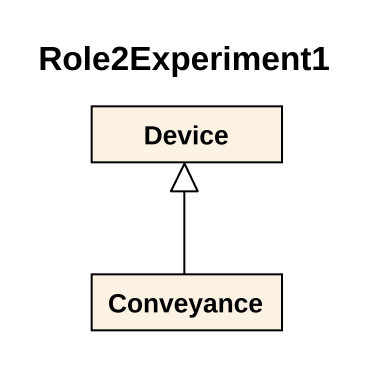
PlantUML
@startuml
title Role2Experiment1
hide circle
hide empty members
class Device
class Conveyance
Conveyance -up-|> Device
@enduml
